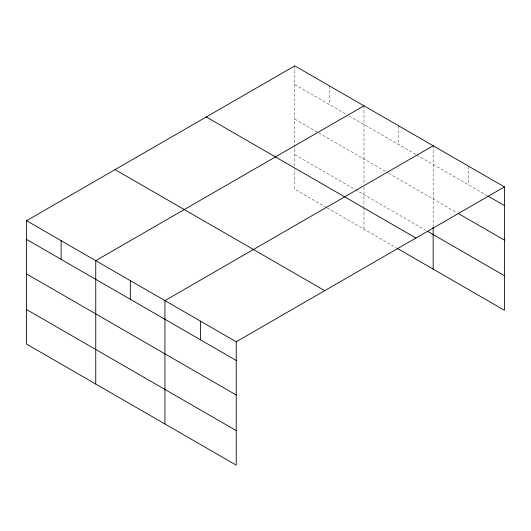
<?xml version="1.0" encoding="UTF-8"?>
<svg xmlns="http://www.w3.org/2000/svg" width="531" height="531" viewBox="0 0 531 531"><rect width="100%" height="100%" fill="white"/><g stroke="black" fill="none" stroke-linecap="round" stroke-linejoin="round"><path stroke-width="0.4" stroke-dasharray="2.65 1.99" d="M294.778 84.535L346.318 114.298M349.139 115.924L416.218 154.647M416.921 155.059L487.339 195.713M294.778 119.083L318.076 132.538M318.779 132.942L387.975 172.894M388.679 173.298L457.397 212.977M294.778 154.68L354.788 189.328M355.498 189.74L426.101 230.5M326.545 207.575L294.778 189.228L294.778 169.489M327.255 207.979L397.155 248.335M468.807 166.336L468.807 185.014M433.163 145.753L433.163 226.299M398.562 125.781L398.562 144.459M363.967 105.808L363.967 183.865M363.967 187.177L363.967 206.964M363.967 207.787L363.967 229.18M329.373 85.83L329.373 104.514M294.778 65.857L294.778 143.921M294.778 144.744L294.778 166.196"/><path stroke-width="0.8" d="M504.45 186.912L294.778 65.857L26.55 220.717L26.55 344.088L236.222 465.143L236.222 341.772L504.45 186.912L504.45 310.283L397.155 248.335M363.967 105.808L95.739 260.668L95.739 384.032M433.163 145.753L164.935 300.612L164.935 423.984M488.055 196.125L504.45 205.59M458.114 213.389L504.45 240.138M427.515 231.317L504.45 275.735M206.26 116.959L415.932 238.014M115.068 169.615L324.74 290.669M26.55 220.717L236.222 341.772M26.55 239.395L236.222 360.449M26.55 273.943L236.222 394.998M26.55 309.54L236.222 430.595M433.163 227.129L433.163 269.124M200.579 321.195L200.579 339.873M130.341 280.64L130.341 299.318M61.145 240.689L61.145 259.374"/></g></svg>
